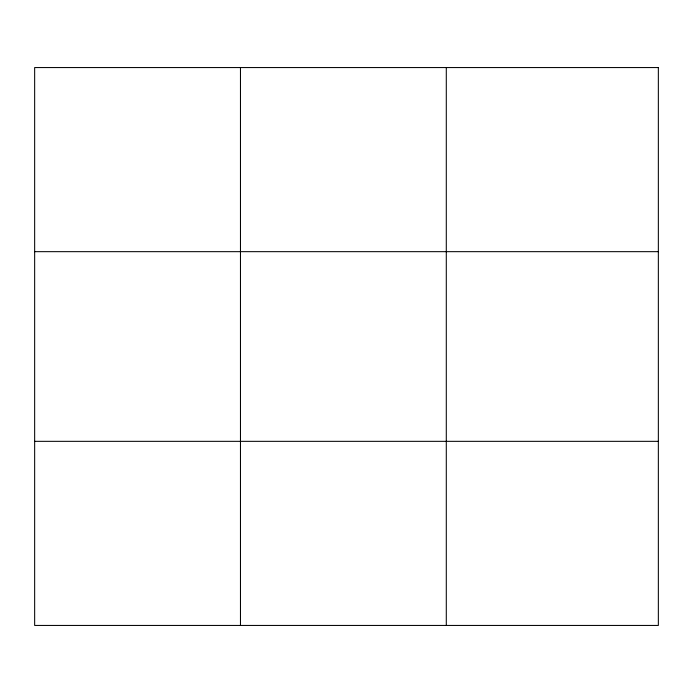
<?xml version="1.0" encoding="UTF-8"?>
<svg xmlns="http://www.w3.org/2000/svg" width="693" height="693" viewBox="0 0 693 693"><rect width="100%" height="100%" fill="white"/><g stroke="black" fill="none" stroke-linecap="round" stroke-linejoin="round"><path stroke-width="1.04" d="M240.471 67.559L240.471 625.441M446.292 67.559L446.292 625.441M34.65 251.663L658.35 251.663M34.65 441.337L658.35 441.337M658.35 67.559L658.35 625.441L34.65 625.441L34.65 67.559L658.35 67.559"/></g></svg>
